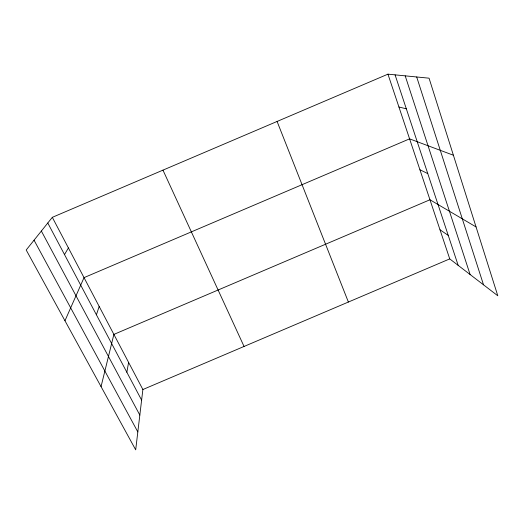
<?xml version="1.0" encoding="UTF-8"?>
<svg xmlns="http://www.w3.org/2000/svg" width="524" height="524" viewBox="0 0 524 524"><rect width="100%" height="100%" fill="white"/><g stroke="black" fill="none" stroke-linecap="round" stroke-linejoin="round"><path stroke-width="0.79" d="M52.315 217.336L142.875 389.529L135.69 449.841L26.2 250L52.315 217.336L387.95 74.159L429.058 78.181L497.8 295.778L449.736 258.895L387.95 74.159M126.854 372.263L128.596 362.372M101.047 386.607L113.885 334.404L429.955 199.762L476.054 226.931M96.409 314.786L99.18 306.442M64.963 320.754L84.03 277.635L409.585 138.853L453.398 155.228M64.511 254.559L68.415 247.944M142.875 389.529L449.736 258.895M398.934 107.001L406.316 108.809M419.921 169.756L427.774 173.588M439.996 229.767L448.256 235.414M34.047 240.182L137.825 431.927M41.357 231.045L139.829 415.093M47.789 223.001L141.611 400.126M162.971 170.136L244.053 346.456M277.085 121.45L348.381 302.04M395.07 74.853L458.179 265.373M405.203 75.849L470.107 274.524M416.698 76.976L483.521 284.82"/></g></svg>
